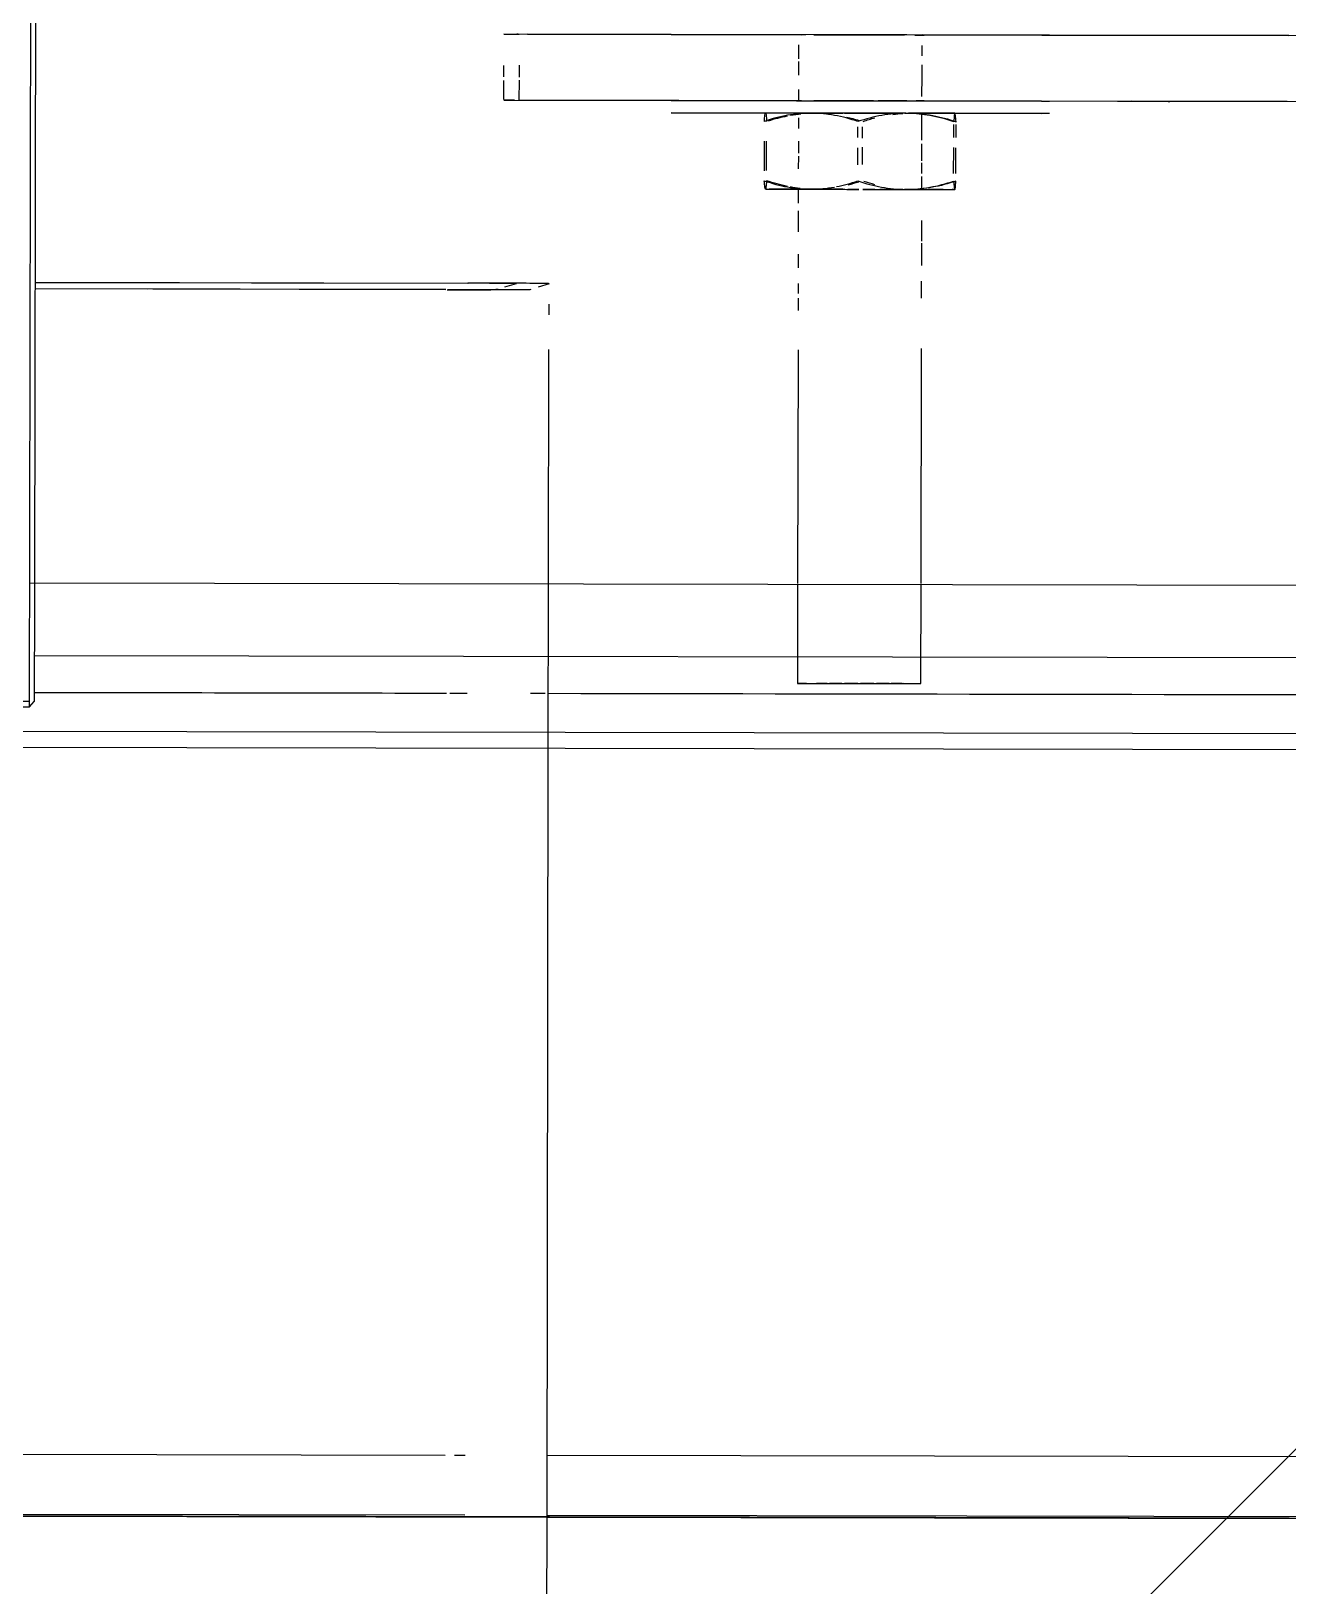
# Model space of a CAD drawing. Header units: metres. Extents: x -354 to -91, y 3 to 562.
# Drawn here: x -273.8685 to -273.5633, y 509.3299 to 509.7074 of the extents above; entities that cross this region are included whole.
import ezdxf

# ---------------------------------------------------------------- set-up
doc = ezdxf.new("R2010")
doc.units = ezdxf.units.M
doc.layers.add('A-DETL-GENF', color=7, linetype='Continuous', lineweight=9)
doc.layers.add('A-GENM', color=7, linetype='Continuous', lineweight=25)

# ---------------------------------------------------------------- blocks, each defined once
blk = doc.blocks.new('T2DPAA-T2D-C3S-RW-M2D-100010_dwg-40802999-DRG-2873034 - CONSTRUCTION SEQUENCE STAGE A8')
at = {"color": 254, "lineweight": 25, "true_color": 0xdedede}
blk.add_line((13.78376, -591.73258), (13.75576, -591.62643), dxfattribs=at)
at = {"color": 254, "lineweight": 25, "true_color": 0xdedede, "flags": 128}
blk.add_lwpolyline([(13.91907, -592.24539), (13.81485, -591.85041), (13.78885, -591.75187)], dxfattribs=at)
blk = doc.blocks.new('T2DPAA-T2D-PWC-RW-M2D-100010_RoadDesign_rvt-1-DRG-2873034 - CONSTRUCTION SEQUENCE STAGE A8')
at = {"color": 254, "lineweight": 25, "true_color": 0xd0d0d0, "rotation": 75.11694444444437}
blk.add_blockref('T2DPAA-T2D-C3S-RW-M2D-100010_dwg-40802999-DRG-2873034 - CONSTRUCTION SEQUENCE STAGE A8', (-1722.33704, 648.01046), dxfattribs=at)
blk = doc.blocks.new('CappingBeam_RS39B_CB01A - CappingBeam_RS39B_CB01A-57939457-DRG-2873034 - CONSTRUCTION SEQUENCE STAGE A8')
at = {"layer": 'A-GENM', "color": 9, "true_color": 0xbebebe}
for points in [[(97.84396, 39.41556), (97.85247, 39.38329), (97.86099, 39.35103), (97.8695, 39.31876)], [(97.8697, 39.318), (97.87006, 39.31664), (97.87042, 39.31529), (97.87077, 39.31393)], [(97.87471, 39.29903), (97.87501, 39.29787), (97.87532, 39.29671), (97.87562, 39.29556)], [(97.87581, 39.29484), (97.91865, 39.13251), (97.96148, 38.97017), (98.00431, 38.80784)]]:
    blk.add_open_spline(points, degree=3, dxfattribs=at)
at = {"layer": 'A-GENM', "color": 253, "true_color": 0xa3a3a3}
for points in [[(97.84396, 39.41556), (97.85247, 39.38329), (97.86099, 39.35103), (97.8695, 39.31876)], [(97.8697, 39.318), (97.87006, 39.31664), (97.87042, 39.31529), (97.87077, 39.31393)], [(97.87471, 39.29903), (97.87501, 39.29787), (97.87532, 39.29671), (97.87562, 39.29556)], [(97.87581, 39.29484), (97.91865, 39.13251), (97.96148, 38.97017), (98.00431, 38.80784)]]:
    blk.add_open_spline(points, degree=3, dxfattribs=at)
blk = doc.blocks.new('Adaptive point Fascia Panel Bracket - Type T04-68485585-DRG-2873034 - CONSTRUCTION SEQUENCE STAGE A8')
at = {"layer": 'A-GENM', "color": 253, "true_color": 0xa3a3a3}
for p, q in [((-1146.90605, 509.70666), (-1146.90238, 509.70665)), ((-1146.66304, 509.70623), (-1146.90605, 509.70666)), ((-1146.90259, 509.70665), (-1146.90293, 509.70665)), ((-1146.86544, 509.70659), (-1146.90293, 509.70665)), ((-1146.90034, 509.70665), (-1146.86544, 509.70659)), ((-1146.86544, 509.70659), (-1146.90034, 509.70665)), ((-1146.8339, 509.70653), (-1146.86544, 509.70659)), ((-1146.86544, 509.70659), (-1146.8339, 509.70653)), ((-1146.86544, 509.70659), (-1146.86356, 509.70658)), ((-1146.77546, 509.70643), (-1146.86544, 509.70659)), ((-1146.8339, 509.70653), (-1146.86544, 509.70659)), ((-1146.86356, 509.70658), (-1146.8339, 509.70653)), ((-1146.83439, 509.70653), (-1146.83501, 509.70653)), ((-1146.83309, 509.70653), (-1146.83501, 509.70653)), ((-1146.83451, 509.70407), (-1146.83452, 509.70072)), ((-1146.83277, 509.70653), (-1146.83439, 509.70653)), ((-1146.8308, 509.70652), (-1146.83021, 509.70652)), ((-1146.82383, 509.70651), (-1146.8307, 509.70652)), ((-1146.83021, 509.70652), (-1146.82978, 509.70652)), ((-1146.8273, 509.70652), (-1146.82999, 509.70652)), ((-1146.82978, 509.70652), (-1146.82863, 509.70652)), ((-1146.82774, 509.70652), (-1146.8255, 509.70651)), ((-1146.82698, 509.70652), (-1146.82722, 509.70652)), ((-1146.8255, 509.70651), (-1146.82287, 509.70651)), ((-1146.80878, 509.70648), (-1146.82383, 509.70651)), ((-1146.81983, 509.7065), (-1146.82321, 509.70651)), ((-1146.82287, 509.70651), (-1146.82003, 509.7065)), ((-1146.82003, 509.7065), (-1146.81718, 509.7065)), ((-1146.81615, 509.7065), (-1146.81899, 509.7065)), ((-1146.81899, 509.7065), (-1146.81615, 509.7065)), ((-1146.81899, 509.7065), (-1146.81615, 509.7065)), ((-1146.81615, 509.7065), (-1146.81899, 509.7065)), ((-1146.81899, 509.7065), (-1146.81615, 509.7065)), ((-1146.81718, 509.7065), (-1146.8145, 509.70649)), ((-1146.8145, 509.70649), (-1146.81219, 509.70649)), ((-1146.81219, 509.70649), (-1146.81039, 509.70649)), ((-1146.81039, 509.70649), (-1146.80924, 509.70649)), ((-1146.80924, 509.70649), (-1146.8088, 509.70648)), ((-1146.80822, 509.70648), (-1146.8088, 509.70648)), ((-1146.80452, 509.70139), (-1146.80451, 509.70395)), ((-1146.77546, 509.70643), (-1146.80451, 509.70648)), ((-1146.80451, 509.70648), (-1146.77546, 509.70643)), ((-1146.80451, 509.70648), (-1146.77546, 509.70643)), ((-1146.77546, 509.70643), (-1146.80451, 509.70648)), ((-1146.71547, 509.70632), (-1146.77546, 509.70643)), ((-1146.77546, 509.70643), (-1146.71547, 509.70632)), ((-1146.77358, 509.70642), (-1146.77546, 509.70643)), ((-1146.71547, 509.70632), (-1146.77546, 509.70643)), ((-1146.83452, 509.70001), (-1146.83453, 509.69675)), ((-1146.80453, 509.69654), (-1146.80452, 509.6992)), ((-1146.90608, 509.69081), (-1146.90607, 509.69547)), ((-1146.90607, 509.69636), (-1146.90607, 509.69905)), ((-1146.9024, 509.69549), (-1146.90241, 509.69065)), ((-1146.9024, 509.69913), (-1146.9024, 509.69628)), ((-1146.80454, 509.69158), (-1146.80453, 509.69648)), ((-1146.83453, 509.69327), (-1146.83454, 509.69053)), ((-1146.90353, 509.69065), (-1146.90608, 509.69066)), ((-1146.90608, 509.69066), (-1146.58692, 509.69009)), ((-1146.86547, 509.69059), (-1146.90241, 509.69065)), ((-1146.86547, 509.69059), (-1146.77549, 509.69043)), ((-1146.86359, 509.69058), (-1146.86547, 509.69059)), ((-1146.83381, 509.69053), (-1146.86547, 509.69059)), ((-1146.83381, 509.69053), (-1146.86359, 509.69058)), ((-1146.83442, 509.69053), (-1146.8328, 509.69053)), ((-1146.83051, 509.69052), (-1146.83083, 509.69052)), ((-1146.83024, 509.69052), (-1146.83083, 509.69052)), ((-1146.82947, 509.69052), (-1146.83051, 509.69052)), ((-1146.82866, 509.69052), (-1146.83024, 509.69052)), ((-1146.82777, 509.69052), (-1146.82947, 509.69052)), ((-1146.82553, 509.69051), (-1146.82777, 509.69052)), ((-1146.82722, 509.69052), (-1146.82701, 509.69052)), ((-1146.8229, 509.69051), (-1146.82553, 509.69051)), ((-1146.82292, 509.69051), (-1146.81986, 509.6905)), ((-1146.82006, 509.6905), (-1146.8229, 509.69051)), ((-1146.8172, 509.6905), (-1146.82006, 509.6905)), ((-1146.81903, 509.6905), (-1146.81631, 509.6905)), ((-1146.81633, 509.6905), (-1146.81902, 509.6905)), ((-1146.81633, 509.6905), (-1146.81902, 509.6905)), ((-1146.81584, 509.6905), (-1146.81207, 509.69049)), ((-1146.80883, 509.69048), (-1146.81222, 509.69049)), ((-1146.81207, 509.69049), (-1146.80628, 509.69048)), ((-1146.81151, 509.69049), (-1146.80909, 509.69049)), ((-1146.80883, 509.69048), (-1146.80825, 509.69048)), ((-1146.77549, 509.69043), (-1146.80454, 509.69048)), ((-1146.77549, 509.69043), (-1146.80454, 509.69048)), ((-1146.77549, 509.69043), (-1146.77361, 509.69042)), ((-1146.71587, 509.69032), (-1146.77549, 509.69043)), ((-1146.74474, 509.69037), (-1146.75355, 509.69039)), ((-1146.73555, 509.69035), (-1146.75355, 509.69039)), ((-1146.73556, 509.69035), (-1146.75355, 509.69039)), ((-1146.74474, 509.69037), (-1146.74437, 509.69037)), ((-1146.86547, 509.68759), (-1146.86359, 509.68758)), ((-1146.77549, 509.68743), (-1146.86547, 509.68759)), ((-1146.86359, 509.68758), (-1146.83395, 509.68753)), ((-1146.84188, 509.68754), (-1146.84254, 509.68754)), ((-1146.84163, 509.68754), (-1146.84254, 509.68754)), ((-1146.8397, 509.68754), (-1146.84188, 509.68754)), ((-1146.83922, 509.68754), (-1146.84163, 509.68754)), ((-1146.83614, 509.68753), (-1146.8397, 509.68754)), ((-1146.83146, 509.68752), (-1146.83614, 509.68753)), ((-1146.83443, 509.68753), (-1146.83504, 509.68753)), ((-1146.83313, 509.68753), (-1146.83504, 509.68753)), ((-1146.83454, 509.68636), (-1146.83455, 509.6838)), ((-1146.83454, 509.68753), (-1146.83269, 509.68753)), ((-1146.8328, 509.68753), (-1146.83443, 509.68753)), ((-1146.83073, 509.68752), (-1146.83313, 509.68753)), ((-1146.82726, 509.68752), (-1146.83146, 509.68752)), ((-1146.83037, 509.68752), (-1146.82731, 509.68752)), ((-1146.82734, 509.68752), (-1146.82973, 509.68752)), ((-1146.82968, 509.68752), (-1146.82731, 509.68752)), ((-1146.82723, 509.68752), (-1146.82757, 509.68752)), ((-1146.82731, 509.68752), (-1146.82721, 509.68752)), ((-1146.82596, 509.68752), (-1146.82726, 509.68752)), ((-1146.82387, 509.68751), (-1146.82723, 509.68752)), ((-1146.82721, 509.68752), (-1146.82373, 509.68751)), ((-1146.8265, 509.68752), (-1146.82373, 509.68751)), ((-1146.82002, 509.6875), (-1146.82596, 509.68752)), ((-1146.81987, 509.6875), (-1146.82339, 509.68751)), ((-1146.82339, 509.68751), (-1146.81986, 509.6875)), ((-1146.81986, 509.6875), (-1146.82286, 509.68751)), ((-1146.82285, 509.68751), (-1146.81986, 509.6875)), ((-1146.82011, 509.68156), (-1146.8201, 509.68416)), ((-1146.81405, 509.68749), (-1146.82002, 509.6875)), ((-1146.81986, 509.6875), (-1146.81596, 509.6875)), ((-1146.819, 509.68147), (-1146.81899, 509.68419)), ((-1146.81898, 509.6875), (-1146.81596, 509.6875)), ((-1146.81897, 509.6875), (-1146.81595, 509.6875)), ((-1146.81593, 509.6875), (-1146.81897, 509.6875)), ((-1146.81596, 509.6875), (-1146.81232, 509.68749)), ((-1146.81207, 509.68749), (-1146.81584, 509.6875)), ((-1146.81514, 509.6875), (-1146.81232, 509.68749)), ((-1146.80846, 509.68748), (-1146.81405, 509.68749)), ((-1146.81232, 509.68749), (-1146.80916, 509.68749)), ((-1146.80881, 509.68748), (-1146.81207, 509.68749)), ((-1146.8116, 509.68749), (-1146.80916, 509.68749)), ((-1146.80872, 509.68748), (-1146.8064, 509.68748)), ((-1146.80362, 509.68748), (-1146.80771, 509.68748)), ((-1146.80671, 509.68748), (-1146.80455, 509.68748)), ((-1146.8064, 509.68748), (-1146.80498, 509.68748)), ((-1146.80498, 509.68748), (-1146.77549, 509.68743)), ((-1146.80498, 509.68748), (-1146.80454, 509.68748)), ((-1146.80405, 509.68748), (-1146.80466, 509.68748)), ((-1146.80455, 509.68098), (-1146.80454, 509.68711)), ((-1146.79987, 509.68747), (-1146.80362, 509.68748)), ((-1146.79684, 509.68159), (-1146.79683, 509.68473)), ((-1146.79628, 509.68163), (-1146.79628, 509.68474)), ((-1146.77361, 509.68742), (-1146.77549, 509.68743)), ((-1146.84283, 509.68074), (-1146.84284, 509.6735)), ((-1146.84229, 509.67354), (-1146.84227, 509.68074)), ((-1146.83455, 509.68072), (-1146.83456, 509.67781)), ((-1146.83456, 509.67705), (-1146.83457, 509.67402)), ((-1146.82012, 509.67493), (-1146.82011, 509.67907)), ((-1146.81901, 509.675), (-1146.819, 509.67923)), ((-1146.80456, 509.67591), (-1146.80456, 509.68009)), ((-1146.79685, 509.67284), (-1146.79684, 509.67914)), ((-1146.7963, 509.67285), (-1146.79629, 509.67908)), ((-1146.80457, 509.67283), (-1146.80456, 509.67544)), ((-1146.84257, 509.66904), (-1146.84166, 509.66904)), ((-1146.83973, 509.66904), (-1146.83617, 509.66903)), ((-1146.83458, 509.66923), (-1146.83458, 509.66567)), ((-1146.83241, 509.66903), (-1146.83398, 509.66903)), ((-1146.8304, 509.66902), (-1146.83272, 509.66903)), ((-1146.83149, 509.66902), (-1146.82726, 509.66902)), ((-1146.82735, 509.66902), (-1146.8304, 509.66902)), ((-1146.82727, 509.66902), (-1146.82506, 509.66901)), ((-1146.82376, 509.66901), (-1146.82721, 509.66902)), ((-1146.82599, 509.66902), (-1146.82006, 509.669)), ((-1146.816, 509.669), (-1146.81894, 509.669)), ((-1146.81598, 509.669), (-1146.8186, 509.669)), ((-1146.81409, 509.66899), (-1146.80849, 509.66898)), ((-1146.80919, 509.66899), (-1146.81235, 509.66899)), ((-1146.80849, 509.66898), (-1146.80366, 509.66898)), ((-1146.80517, 509.66898), (-1146.80674, 509.66898)), ((-1146.80458, 509.66898), (-1146.80517, 509.66898)), ((-1146.80458, 509.66934), (-1146.80457, 509.67213)), ((-1146.80366, 509.66898), (-1146.7999, 509.66897)), ((-1146.79942, 509.66897), (-1146.79724, 509.66896)), ((-1146.79749, 509.66896), (-1146.79658, 509.66896)), ((-1146.83459, 509.66379), (-1146.83459, 509.65869)), ((-1146.8046, 509.65646), (-1146.80459, 509.66142)), ((-1146.80461, 509.65048), (-1146.8046, 509.6559)), ((-1146.8346, 509.65325), (-1146.83461, 509.64994)), ((-1146.80462, 509.64255), (-1146.80462, 509.64667)), ((-1146.83462, 509.64262), (-1146.83463, 509.63956)), ((-1146.83462, 509.64611), (-1146.83462, 509.64372)), ((-1146.83465, 509.63005), (-1146.83475, 509.57333)), ((-1146.80475, 509.57333), (-1146.80464, 509.63039)), ((-1146.83475, 509.57312), (-1146.83479, 509.54903)), ((-1146.80479, 509.54898), (-1146.80475, 509.57306)), ((-1146.83061, 509.54902), (-1146.82756, 509.54902)), ((-1146.82756, 509.54902), (-1146.82397, 509.54901)), ((-1146.82397, 509.54901), (-1146.8201, 509.549)), ((-1146.81621, 509.549), (-1146.81256, 509.54899)), ((-1146.81256, 509.54899), (-1146.80941, 509.54899)), ((-1146.80941, 509.54899), (-1146.80696, 509.54898)), ((-1146.80696, 509.54898), (-1146.80538, 509.54898)), ((-1146.80538, 509.54898), (-1146.80479, 509.54898))]:
    blk.add_line(p, q, dxfattribs=at)
for centre, major_axis, start_param, end_param in [((-1146.8198, 509.7065), (-0.011, 0.00002), 6.28318, 6.524125), ((-1146.8198, 509.7065), (-0.011, 0.00002), 0.240938, 0.502739), ((-1146.8198, 509.7065), (-0.011, 0.00002), 0.502741, 0.764538), ((-1146.81922, 509.7065), (-0.011, 0.00002), 5.21513, 5.738726), ((-1146.81951, 509.7065), (-0.0155, 0.00003), 4.987019, 5.206124), ((-1146.81951, 509.7065), (-0.0155, 0.00003), 4.478419, 4.691529), ((-1146.81951, 509.7065), (-0.0155, 0.00003), 4.22452, 4.429732), ((-1146.81922, 509.7065), (-0.011, 0.00002), 3.644331, 4.16793), ((-1146.81951, 509.7065), (-0.0155, 0.00003), 3.972725, 4.167931), ((-1146.81922, 509.7065), (-0.011, 0.00002), 3.382529, 3.644331), ((-1146.81922, 509.7065), (-0.011, 0.00002), 3.141592, 3.382532), ((-1146.81951, 509.7065), (-0.0155, 0.00003), 2.597134, 3.120722), ((-1146.81951, 509.7065), (-0.0155, 0.00003), 3.382532, 3.644328), ((-1146.81951, 509.7065), (-0.0155, 0.00003), 3.141593, 3.382528), ((-1146.81954, 509.6905), (-0.0155, 0.00003), 0, 0.764538), ((-1146.81954, 509.6905), (-0.0155, 0.00003), 6.000531, 6.262325), ((-1146.81954, 509.6905), (-0.0155, 0.00003), 0.764537, 1.779674), ((-1146.81954, 509.6905), (-0.0155, 0.00003), 5.239295, 5.43326), ((-1146.81925, 509.6905), (-0.011, 0.00002), 5.215128, 5.73873), ((-1146.81954, 509.6905), (-0.0155, 0.00003), 4.98702, 5.183864), ((-1146.81925, 509.6905), (-0.011, 0.00002), 4.443961, 4.691529), ((-1146.81954, 509.6905), (-0.0155, 0.00003), 4.224518, 4.428289), ((-1146.81983, 509.6905), (-0.011, 0.00002), 2.073535, 2.335334), ((-1146.81925, 509.6905), (-0.011, 0.00002), 3.906131, 4.16793), ((-1146.81925, 509.6905), (-0.011, 0.00002), 3.644331, 3.906128), ((-1146.81925, 509.6905), (-0.011, 0.00002), 3.382532, 3.644326), ((-1146.81925, 509.6905), (-0.011, 0.00002), 3.141593, 3.382531), ((-1146.81954, 509.6905), (-0.0155, 0.00003), 2.597142, 3.120732), ((-1146.81954, 509.6905), (-0.0155, 0.00003), 3.382533, 3.644331), ((-1146.81954, 509.6905), (-0.0155, 0.00003), 3.141589, 3.382532), ((-1146.81954, 509.6875), (-0.023, 0.00004), 5.476927, 5.738728), ((-1146.81954, 509.6875), (-0.015, 0.00003), 5.738727, 6.262325), ((-1146.81954, 509.6875), (-0.015, 0.00003), 0.502748, 0.764538), ((-1146.81954, 509.6875), (-0.0155, 0.00003), 0.764538, 1.026331), ((-1146.81954, 509.6875), (-0.023, 0.00004), 5.06009, 5.170762), ((-1146.81954, 509.6875), (-0.015, 0.00003), 5.260086, 5.456269), ((-1146.81954, 509.6875), (-0.023, 0.00004), 4.953328, 5.055086), ((-1146.81954, 509.6875), (-0.015, 0.00003), 5.215134, 5.251214), ((-1146.81954, 509.6875), (-0.0155, 0.00003), 5.215128, 5.23071), ((-1146.81954, 509.6875), (-0.0155, 0.00003), 4.987019, 5.179691), ((-1146.81954, 509.6875), (-0.015, 0.00003), 4.996705, 5.195798), ((-1146.81954, 509.6875), (-0.023, 0.00004), 4.7263, 4.857684), ((-1146.81954, 509.6875), (-0.015, 0.00003), 4.73362, 4.935076), ((-1146.81954, 509.6875), (-0.0155, 0.00003), 1.549936, 1.811736), ((-1146.81954, 509.6875), (-0.0155, 0.00003), 4.478419, 4.67553), ((-1146.81954, 509.6875), (-0.0155, 0.00003), 4.22452, 4.42397), ((-1146.81954, 509.6875), (-0.015, 0.00003), 4.207495, 4.413594), ((-1146.81954, 509.6875), (-0.015, 0.00003), 3.944028, 4.153191), ((-1146.81954, 509.6875), (-0.023, 0.00004), 4.24078, 4.357043), ((-1146.81954, 509.6875), (-0.0155, 0.00003), 3.972725, 4.167932), ((-1146.81954, 509.6875), (-0.0155, 0.00003), 2.597134, 2.858931), ((-1146.81954, 509.6875), (-0.0155, 0.00003), 3.382532, 3.644325), ((-1146.81954, 509.6875), (-0.0155, 0.00003), 3.141593, 3.382534), ((-1146.81954, 509.6875), (-0.023, 0.00004), 3.644331, 3.90613), ((-1146.81954, 509.6875), (-0.023, 0.00004), 2.597134, 2.858927), ((-1146.81954, 509.6875), (-0.023, 0.00004), 3.382532, 3.644333), ((-1146.81954, 509.6875), (-0.023, 0.00004), 2.858933, 3.120732), ((-1146.81954, 509.6875), (-0.023, 0.00004), 3.141594, 3.38253), ((-1146.81958, 509.669), (-0.023, 0.00004), 0.000002, 0.240939), ((-1146.81958, 509.669), (-0.023, 0.00004), 0.24094, 0.502739), ((-1146.81958, 509.669), (-0.023, 0.00004), 5.738731, 6.000526), ((-1146.81958, 509.669), (-0.023, 0.00004), 5.476924, 5.738726), ((-1146.81958, 509.669), (-0.023, 0.00004), 0.764534, 0.956864), ((-1146.81958, 509.669), (-0.015, 0.00003), 0, 0.240937), ((-1146.81958, 509.669), (-0.015, 0.00003), 6.000526, 6.262324), ((-1146.81958, 509.669), (-0.015, 0.00003), 0.240939, 0.502738), ((-1146.81958, 509.669), (-0.015, 0.00003), 1.026337, 1.036547), ((-1146.81958, 509.669), (-0.023, 0.00004), 1.230303, 1.288137), ((-1146.81958, 509.669), (-0.015, 0.00003), 5.215128, 5.248483), ((-1146.81958, 509.669), (-0.015, 0.00003), 4.996704, 5.169205), ((-1146.81958, 509.669), (-0.015, 0.00003), 1.288137, 1.549936), ((-1146.81958, 509.669), (-0.023, 0.00004), 4.7263, 4.840135), ((-1146.81958, 509.669), (-0.015, 0.00003), 4.73362, 4.908167), ((-1146.81958, 509.669), (-0.023, 0.00004), 1.598619, 1.811736), ((-1146.81958, 509.669), (-0.023, 0.00004), 4.554812, 4.669904), ((-1146.81958, 509.669), (-0.015, 0.00003), 1.811736, 2.073537), ((-1146.81958, 509.669), (-0.015, 0.00003), 4.207497, 4.386064), ((-1146.81958, 509.669), (-0.015, 0.00003), 2.335334, 2.597129), ((-1146.81958, 509.669), (-0.015, 0.00003), 3.141593, 3.906134), ((-1146.81958, 509.669), (-0.023, 0.00004), 3.64433, 3.906131), ((-1146.81958, 509.669), (-0.023, 0.00004), 2.597138, 2.858933), ((-1146.81958, 509.669), (-0.023, 0.00004), 3.141594, 3.382532), ((-1146.81979, 509.549), (-0.015, 0.00003), 0.000003, 0.240939), ((-1146.81979, 509.549), (-0.015, 0.00003), 5.738727, 6.262325), ((-1146.81979, 509.549), (-0.015, 0.00003), 0.240938, 0.502739), ((-1146.81979, 509.549), (-0.015, 0.00003), 0.502736, 0.764538), ((-1146.81979, 509.549), (-0.015, 0.00003), 5.260086, 5.476927), ((-1146.81979, 509.549), (-0.015, 0.00003), 4.996703, 5.215128), ((-1146.81979, 509.549), (-0.015, 0.00003), 4.73362, 4.953328), ((-1146.81979, 509.549), (-0.015, 0.00003), 1.549936, 1.811736), ((-1146.81979, 509.549), (-0.015, 0.00003), 4.47061, 4.691529), ((-1146.81979, 509.549), (-0.015, 0.00003), 4.207496, 4.429729), ((-1146.81979, 509.549), (-0.015, 0.00003), 3.944036, 4.16793), ((-1146.81979, 509.549), (-0.015, 0.00003), 3.141586, 3.906131)]:
    blk.add_ellipse(centre, major_axis=major_axis, ratio=0.000001, start_param=start_param, end_param=end_param, dxfattribs=at)
for points in [[(-1146.84282, 509.68549), (-1146.84277, 509.68615), (-1146.84272, 509.68666), (-1146.84268, 509.687)], [(-1146.83716, 509.68699), (-1146.83905, 509.68665), (-1146.84094, 509.68615), (-1146.84282, 509.68549)], [(-1146.84268, 509.687), (-1146.84263, 509.68732), (-1146.84259, 509.6875), (-1146.84255, 509.68754)], [(-1146.84255, 509.68754), (-1146.84254, 509.68754), (-1146.84254, 509.68754), (-1146.84254, 509.68754)], [(-1146.84254, 509.68754), (-1146.84249, 509.68752), (-1146.84245, 509.68734), (-1146.8424, 509.687)], [(-1146.8424, 509.687), (-1146.84235, 509.68666), (-1146.84231, 509.68615), (-1146.84226, 509.68549)], [(-1146.84179, 509.68565), (-1146.84027, 509.68615), (-1146.83876, 509.68655), (-1146.83723, 509.68684)], [(-1146.83146, 509.68752), (-1146.83337, 509.68751), (-1146.83527, 509.68733), (-1146.83716, 509.68699)], [(-1146.83647, 509.68699), (-1146.83562, 509.68713), (-1146.83478, 509.68725), (-1146.83393, 509.68734)], [(-1146.82723, 509.68721), (-1146.82864, 509.6874), (-1146.83004, 509.68751), (-1146.83146, 509.68752)], [(-1146.82967, 509.6875), (-1146.82888, 509.68747), (-1146.82809, 509.68741), (-1146.82731, 509.68733)], [(-1146.82575, 509.68697), (-1146.82624, 509.68706), (-1146.82672, 509.68713), (-1146.8272, 509.6872)], [(-1146.8201, 509.68545), (-1146.82198, 509.68612), (-1146.82386, 509.68662), (-1146.82575, 509.68697)], [(-1146.82282, 509.68656), (-1146.82183, 509.68633), (-1146.82084, 509.68605), (-1146.81986, 509.68574)], [(-1146.8143, 509.68695), (-1146.81624, 509.68661), (-1146.81818, 509.68611), (-1146.8201, 509.68545)], [(-1146.81881, 509.68551), (-1146.81787, 509.68584), (-1146.81692, 509.68612), (-1146.81597, 509.68637)], [(-1146.80846, 509.68748), (-1146.81042, 509.68747), (-1146.81236, 509.68729), (-1146.8143, 509.68695)], [(-1146.8116, 509.68721), (-1146.81079, 509.68731), (-1146.80998, 509.68739), (-1146.80916, 509.68743)], [(-1146.80262, 509.68693), (-1146.80433, 509.68723), (-1146.80605, 509.68741), (-1146.80778, 509.68747)], [(-1146.80499, 509.68734), (-1146.80397, 509.68725), (-1146.80295, 509.68711), (-1146.80193, 509.68693)], [(-1146.79683, 509.68541), (-1146.79875, 509.68608), (-1146.80068, 509.68658), (-1146.80262, 509.68693)], [(-1146.80193, 509.68693), (-1146.80003, 509.68658), (-1146.79815, 509.68607), (-1146.79627, 509.68541)], [(-1146.79669, 509.68692), (-1146.79673, 509.68657), (-1146.79678, 509.68607), (-1146.79683, 509.68541)], [(-1146.79655, 509.68746), (-1146.79659, 509.68744), (-1146.79664, 509.68726), (-1146.79669, 509.68692)], [(-1146.79654, 509.68746), (-1146.79654, 509.68746), (-1146.79654, 509.68746), (-1146.79655, 509.68746)], [(-1146.79641, 509.68692), (-1146.79645, 509.68723), (-1146.7965, 509.68741), (-1146.79654, 509.68746)], [(-1146.79627, 509.68541), (-1146.79632, 509.68607), (-1146.79636, 509.68657), (-1146.79641, 509.68692)], [(-1146.84284, 509.6711), (-1146.84097, 509.67043), (-1146.83908, 509.66993), (-1146.83719, 509.66958)], [(-1146.84271, 509.66959), (-1146.84275, 509.66993), (-1146.8428, 509.67044), (-1146.84284, 509.6711)], [(-1146.84258, 509.66905), (-1146.84262, 509.66909), (-1146.84267, 509.66927), (-1146.84271, 509.66959)], [(-1146.84257, 509.66904), (-1146.84257, 509.66905), (-1146.84258, 509.66905), (-1146.84258, 509.66905)], [(-1146.84243, 509.66959), (-1146.84248, 509.66925), (-1146.84252, 509.66907), (-1146.84257, 509.66904)], [(-1146.84229, 509.6711), (-1146.84234, 509.67044), (-1146.84238, 509.66993), (-1146.84243, 509.66959)], [(-1146.83719, 509.66971), (-1146.8389, 509.67005), (-1146.8406, 509.67051), (-1146.84229, 509.6711)], [(-1146.83719, 509.66958), (-1146.8353, 509.66924), (-1146.8334, 509.66905), (-1146.83149, 509.66902)], [(-1146.83415, 509.66924), (-1146.83493, 509.66933), (-1146.83572, 509.66944), (-1146.8365, 509.66958)], [(-1146.83149, 509.66902), (-1146.82958, 509.66904), (-1146.82768, 509.66922), (-1146.82578, 509.66956)], [(-1146.82527, 509.66966), (-1146.82355, 509.66999), (-1146.82183, 509.67046), (-1146.82013, 509.67106)], [(-1146.81988, 509.67077), (-1146.82075, 509.6705), (-1146.82163, 509.67025), (-1146.8225, 509.67004)], [(-1146.82013, 509.67106), (-1146.8182, 509.67039), (-1146.81627, 509.66989), (-1146.81434, 509.66954)], [(-1146.816, 509.67013), (-1146.81688, 509.67036), (-1146.81777, 509.67062), (-1146.81865, 509.67093)], [(-1146.81434, 509.66954), (-1146.8124, 509.6692), (-1146.81045, 509.66901), (-1146.80849, 509.66898)], [(-1146.80849, 509.66898), (-1146.80654, 509.669), (-1146.80459, 509.66918), (-1146.80265, 509.66952)], [(-1146.80196, 509.66952), (-1146.80297, 509.66934), (-1146.80399, 509.6692), (-1146.805, 509.66911)], [(-1146.80265, 509.66952), (-1146.80071, 509.66986), (-1146.79878, 509.67036), (-1146.79685, 509.67102)], [(-1146.7963, 509.67102), (-1146.79818, 509.67036), (-1146.80006, 509.66986), (-1146.80196, 509.66952)], [(-1146.79685, 509.67102), (-1146.79681, 509.67035), (-1146.79676, 509.66985), (-1146.79672, 509.66951)], [(-1146.79672, 509.66951), (-1146.79667, 509.66917), (-1146.79663, 509.66899), (-1146.79658, 509.66896)], [(-1146.79658, 509.66896), (-1146.79658, 509.66896), (-1146.79657, 509.66897), (-1146.79657, 509.66897)], [(-1146.79657, 509.66897), (-1146.79653, 509.66901), (-1146.79648, 509.66919), (-1146.79644, 509.66951)], [(-1146.79644, 509.66951), (-1146.79639, 509.66985), (-1146.79635, 509.67035), (-1146.7963, 509.67102)]]:
    blk.add_open_spline(points, degree=3, dxfattribs=at)
blk = doc.blocks.new('StitchPour_RS39B_01 - StitchPour_RS39B_01-60507265-DRG-2873034 - CONSTRUCTION SEQUENCE STAGE A8')
at = {"layer": 'A-GENM', "color": 253, "true_color": 0xa3a3a3}
blk.add_open_spline([(97.81425, 38.74424), (97.75042, 38.98616), (97.54649, 39.75903), (97.32554, 40.59639), (97.16843, 41.19183), (97.15141, 41.25633)], degree=3, knots=[-0.7879699, -0.7879699, -0.7879699, -0.7879699, -0.75, -0.6666667, -0.6565437, -0.6565437, -0.6565437, -0.6565437], dxfattribs=at)
for points in [[(97.67735, 39.26307), (97.66801, 39.29845), (97.65868, 39.33383), (97.64934, 39.36922)], [(97.81617, 38.73695), (97.77159, 38.90589), (97.72702, 39.07484), (97.68244, 39.24378)]]:
    blk.add_open_spline(points, degree=3, dxfattribs=at)
blk = doc.blocks.new('SCR_NW_4 - SCR_NW_4-66978936-DRG-2873034 - CONSTRUCTION SEQUENCE STAGE A8')
at = {"layer": 'A-GENM', "color": 253, "true_color": 0xa3a3a3}
for p, q in [((1.12501, -0.00001), (0.00058, 0.00001)), ((0.00003, -0.00395), (1.12502, -0.00396))]:
    blk.add_line(p, q, dxfattribs=at)
blk = doc.blocks.new('PLATE ph - PLATE ph-V43-DRG-2873034 - CONSTRUCTION SEQUENCE STAGE A8')
at = {"layer": 'A-GENM', "color": 253, "true_color": 0xa3a3a3}
for p, q in [((-1147.30071, 509.8239), (-1147.3012, 509.54398)), ((-1147.30071, 509.8239), (-1147.29957, 509.82522)), ((-1147.28464, 509.82387), (-1147.30071, 509.8239)), ((-1147.30002, 509.57394), (-1147.29957, 509.8239)), ((-1147.29957, 509.82522), (-1147.28481, 509.82519)), ((-1147.28481, 509.82519), (-1147.20939, 509.82501)), ((-1147.20921, 509.82369), (-1147.28464, 509.82387)), ((-1147.20884, 509.82501), (-1147.19148, 509.82497)), ((-1147.18724, 509.82496), (-1147.16154, 509.82491)), ((-1147.16154, 509.82491), (-1147.11285, 509.8248)), ((-1147.11106, 509.82479), (-1147.01963, 509.82458)), ((-1147.01963, 509.82458), (-1147.02077, 509.82327)), ((-1147.01963, 509.82458), (-1147.02008, 509.57345)), ((-1147.1913, 509.82365), (-1147.20866, 509.82369)), ((-1147.16124, 509.82359), (-1147.18709, 509.82364)), ((-1147.11268, 509.82348), (-1147.16124, 509.82359)), ((-1147.02077, 509.82327), (-1147.11089, 509.82347)), ((-1147.02126, 509.54335), (-1147.02077, 509.82327)), ((-1147.30002, 509.56933), (-1147.30002, 509.57333)), ((-1147.02008, 509.57333), (-1147.02008, 509.56883)), ((-1147.30007, 509.5453), (-1147.30002, 509.56933)), ((-1147.02008, 509.56883), (-1147.02013, 509.54466)), ((-1147.30007, 509.5453), (-1147.3012, 509.54398)), ((-1147.24739, 509.54518), (-1147.30007, 509.5453)), ((-1147.17198, 509.54501), (-1147.24739, 509.54518)), ((-1147.15195, 509.54496), (-1147.17144, 509.54501)), ((-1147.07543, 509.54479), (-1147.15195, 509.54496)), ((-1147.02126, 509.54467), (-1147.07543, 509.54479)), ((-1147.02126, 509.54335), (-1147.02013, 509.54466)), ((-1147.3012, 509.54398), (-1147.17181, 509.54369)), ((-1147.17181, 509.54369), (-1147.15178, 509.54364)), ((-1147.15178, 509.54364), (-1147.02126, 509.54335))]:
    blk.add_line(p, q, dxfattribs=at)
blk = doc.blocks.new('Barrier-Precast-MPB-03-B - Typical-68653622-DRG-2873034 - CONSTRUCTION SEQUENCE STAGE A8')
at = {"layer": 'A-GENM', "color": 253, "true_color": 0xa3a3a3}
for p, q in [((0.00244, 3.06772), (0.00285, 3.59191)), ((-0.01256, 3.06773), (-0.01216, 3.57645)), ((0.00078, 0.9863), (0.00284, 3.57819)), ((-0.22425, 2.94188), (-0.22377, 3.5536)), ((-0.20665, 2.943), (-0.20617, 3.5539)), ((-0.01258, 3.04526), (-0.01258, 3.04781)), ((0.00233, 2.938), (0.00242, 3.04778)), ((-0.01267, 2.93801), (-0.01258, 3.04299))]:
    blk.add_line(p, q, dxfattribs=at)
blk = doc.blocks.new('Barrier-Bracket-Assembly-Type02 - bracket-67298814-DRG-2873034 - CONSTRUCTION SEQUENCE STAGE A8')
at = {"layer": 'A-GENM', "color": 253, "true_color": 0xa3a3a3}
for p, q in [((-1147.01995, 509.64643), (-1146.91468, 509.64625)), ((-1147.01995, 509.64638), (-1146.91485, 509.6462)), ((-1146.9202, 509.64469), (-1147.01995, 509.64487)), ((-1146.99258, 509.64477), (-1147.01995, 509.64482)), ((-1146.92026, 509.64464), (-1146.99132, 509.64477)), ((-1146.9031, 509.6461), (-1146.90589, 509.64523)), ((-1146.8951, 509.64608), (-1146.89771, 509.64527)), ((-1146.89511, 509.63856), (-1146.89511, 509.64111)), ((-1146.89522, 509.57333), (-1146.89512, 509.63013)), ((-1146.89528, 509.53323), (-1146.89522, 509.57323)), ((-1146.89559, 509.34664), (-1146.89528, 509.53323)), ((-1146.89633, 508.8961), (-1146.89559, 509.34664))]:
    blk.add_line(p, q, dxfattribs=at)
for centre, major_axis, start_param, end_param in [((-1146.91943, 509.64477), (-0.02, 0.00003), 1.550159, 1.811959), ((-1146.91943, 509.64477), (-0.012, 0.00002), 1.550159, 1.811959), ((-1146.91943, 509.64477), (-0.012, 0.00002), 1.811959, 2.073758), ((-1146.9151, 509.64612), (-0.012, 0.00002), 4.429953, 4.691752), ((-1146.9151, 509.64612), (-0.02, 0.00003), 4.429953, 4.691752), ((-1146.91943, 509.64477), (-0.02, 0.00003), 1.811959, 2.073758), ((-1146.91943, 509.64477), (-0.012, 0.00002), 2.073758, 2.335558), ((-1146.9151, 509.64612), (-0.012, 0.00002), 4.168153, 4.429953), ((-1146.91943, 509.64477), (-0.012, 0.00002), 2.335558, 2.597357), ((-1146.91943, 509.64477), (-0.02, 0.00003), 2.073758, 2.335558), ((-1146.9151, 509.64612), (-0.02, 0.00003), 4.168153, 4.429953), ((-1146.91943, 509.64477), (-0.012, 0.00002), 2.597357, 2.859156), ((-1146.9151, 509.64612), (-0.012, 0.00002), 3.906354, 4.168153), ((-1146.91943, 509.64477), (-0.012, 0.00002), 2.859156, 3.120956), ((-1146.9151, 509.64612), (-0.012, 0.00002), 3.644554, 3.906354), ((-1146.91943, 509.64477), (-0.02, 0.00003), 2.335558, 2.597357), ((-1146.9151, 509.64612), (-0.02, 0.00003), 3.906354, 4.168153), ((-1146.9151, 509.64612), (-0.012, 0.00002), 3.382755, 3.644554), ((-1146.9151, 509.64612), (-0.012, 0.00002), 3.141593, 3.382755), ((-1146.91943, 509.64477), (-0.02, 0.00003), 2.597357, 2.859156), ((-1146.9151, 509.64612), (-0.02, 0.00003), 3.644554, 3.906354), ((-1146.91943, 509.64477), (-0.02, 0.00003), 2.859156, 3.120956), ((-1146.9151, 509.64612), (-0.02, 0.00003), 3.382755, 3.644554), ((-1146.9151, 509.64612), (-0.02, 0.00003), 3.141593, 3.382755), ((-1146.9151, 509.64612), (-0.02, 0.00003), 3.120956, 3.141593)]:
    blk.add_ellipse(centre, major_axis=major_axis, ratio=0.006454, start_param=start_param, end_param=end_param, dxfattribs=at)
blk = doc.blocks.new('T2DPAA-T2D-C3S-RS-M3D-100334_rvt-1-DRG-2873034 - CONSTRUCTION SEQUENCE STAGE A8')
at = {"layer": 'A-GENM', "color": 253, "lineweight": 25, "true_color": 0xa3a3a3}
for name, p, rotation in [('CappingBeam_RS39B_CB01A - CappingBeam_RS39B_CB01A-57939457-DRG-2873034 - CONSTRUCTION SEQUENCE STAGE A8', (-1134.0578, 404.8616), 75.11694444444437), ('StitchPour_RS39B_01 - StitchPour_RS39B_01-60507265-DRG-2873034 - CONSTRUCTION SEQUENCE STAGE A8', (-1134.0578, 404.8616), 75.11694444444437), ('Barrier-Precast-MPB-03-B - Typical-68653622-DRG-2873034 - CONSTRUCTION SEQUENCE STAGE A8', (-1149.96331, 509.35209), 269.9436450229796)]:
    blk.add_blockref(name, p, dxfattribs=dict(at, rotation=rotation))
at = {"layer": 'A-GENM', "color": 253, "lineweight": 25, "true_color": 0xa3a3a3, "extrusion": (0, 0, -1), "rotation": 0.1018524455670852}
blk.add_blockref('SCR_NW_4 - SCR_NW_4-66978936-DRG-2873034 - CONSTRUCTION SEQUENCE STAGE A8', (1146.02542, 509.53565), dxfattribs=at)
at = {"layer": 'A-GENM', "color": 253, "lineweight": 25, "true_color": 0xa3a3a3}
for name in ['Adaptive point Fascia Panel Bracket - Type T04-68485585-DRG-2873034 - CONSTRUCTION SEQUENCE STAGE A8', 'PLATE ph - PLATE ph-V43-DRG-2873034 - CONSTRUCTION SEQUENCE STAGE A8', 'Barrier-Bracket-Assembly-Type02 - bracket-67298814-DRG-2873034 - CONSTRUCTION SEQUENCE STAGE A8']:
    blk.add_blockref(name, (0, 0), dxfattribs=at)

msp = doc.modelspace()

# ---------------------------------------------------------------- hatches: boundary and pattern name
at = {"layer": 'A-DETL-GENF'}
h = msp.add_hatch(dxfattribs=at)
h.set_pattern_fill('FP_5', color=256, style=0, pattern_type=2)
h.set_pattern_definition([(45, (-500.2926, -694.024), (-0.42426407, 0.42426407), [])])
h.paths.add_polyline_path([(-272.1379, 504.63178), (-272.13788, 504.63178), (-272.12944, 509.38177), (-269.01623, 509.37624), (-269.0148, 509.6107), (-269.00758, 509.61069), (-269.00572, 509.37622), (-268.73368, 509.37573), (-268.64153, 509.90465), (-268.64134, 509.90576), (-266.763, 520.68695), (-275.82462, 520.68695), (-275.82462, 504.63833), (-272.16543, 504.63183)])
h.paths.add_polyline_path([(-273.88277, 509.08985), (-273.88278, 509.08985), (-273.88278, 509.09314)])
h.paths.add_polyline_path([(-274.27368, 509.63066), (-274.27368, 509.63067), (-274.26757, 509.63067)])
h.paths.add_polyline_path([(-271.00494, 509.70557), (-271.00294, 509.70584), (-271.00293, 509.70584)])
h.paths.add_polyline_path([(-273.39919, 509.70804), (-273.39919, 509.70805), (-273.36513, 509.70804)])
h.paths.add_polyline_path([(-269.66251, 509.72493), (-269.66251, 509.72494), (-269.6571, 509.72493)])
h.paths.add_polyline_path([(-270.31511, 509.72591), (-270.31511, 509.72591), (-270.31229, 509.72591)])
h.paths.add_polyline_path([(-268.64153, 509.90465), (-268.64145, 509.9051), (-268.64607, 509.90511)])

# ---------------------------------------------------------------- block references
at = {"lineweight": 5}
for name in ['T2DPAA-T2D-C3S-RS-M3D-100334_rvt-1-DRG-2873034 - CONSTRUCTION SEQUENCE STAGE A8', 'T2DPAA-T2D-PWC-RW-M2D-100010_RoadDesign_rvt-1-DRG-2873034 - CONSTRUCTION SEQUENCE STAGE A8']:
    msp.add_blockref(name, (873.15239, 0), dxfattribs=at)

doc.saveas('drawing.dxf')
